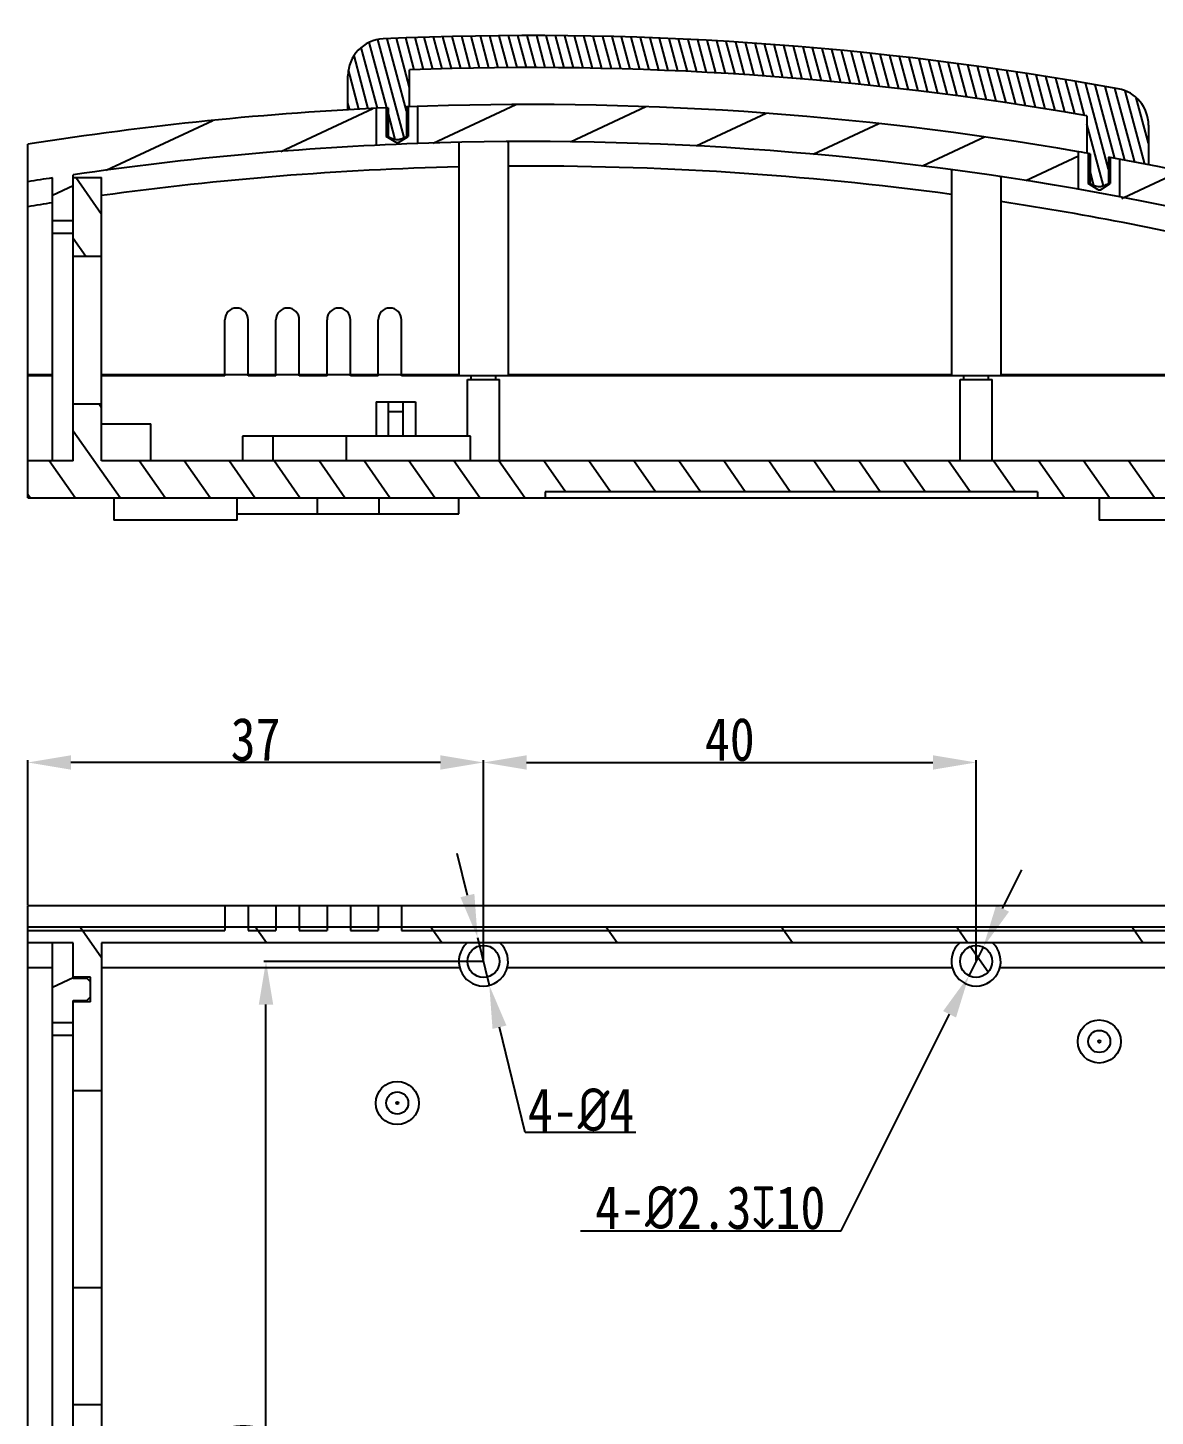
# Model space of a CAD drawing. Header units: millimetres. Extents: x 0 to 594, y 0 to 420.
# Drawn here: x 149 to 240.6, y 110.8 to 223.5 of the extents above; entities that cross this region are included whole.
import ezdxf

# ---------------------------------------------------------------- set-up
doc = ezdxf.new("R2010")
doc.units = ezdxf.units.MM
doc.header["$LTSCALE"] = 16.335
doc.header["$PDMODE"] = 3
doc.header["$PDSIZE"] = 8
doc.layers.get('0').update_dxf_attribs({"linetype": 'CONTINUOUS'})
doc.layers.get('Defpoints').update_dxf_attribs({"linetype": 'CONTINUOUS'})
doc.styles.get("Standard").update_dxf_attribs({"font": 'simfang.ttf', "width": 0.85})
doc.dimstyles.get("Standard").update_dxf_attribs({"dimtxt": 3.5, "dimasz": 3.5, "dimexe": 0.18, "dimexo": 0.0625, "dimgap": 0.09, "dimtad": 1, "dimdsep": 46, "dimtxsty": 'Standard', "dimcen": 0, "dimadec": 0, "dimazin": 0, "dimtp": 0.01, "dimtm": 0.01, "dimtfac": 1, "dimtmove": 0, "dimatfit": 3, "dimfxl": 1, "dimtolj": 1, "dimarcsym": 0})
doc.dimstyles.new('STANDARD1', dxfattribs={"dimtxt": 3.5, "dimasz": 3.5, "dimexe": 0.18, "dimexo": 0.0625, "dimgap": 0.09, "dimtad": 1, "dimtoh": 1, "dimdsep": 46, "dimtxsty": 'Standard', "dimcen": 0, "dimadec": 0, "dimazin": 0, "dimtp": 0.01, "dimtm": 0.01, "dimtfac": 1, "dimtmove": 0, "dimatfit": 3, "dimfxl": 1, "dimtolj": 1, "dimarcsym": 0})

# ---------------------------------------------------------------- blocks, each defined once
blk = doc.blocks.new('*D7')
at = {"color": 0, "lineweight": -2}
for p, q in [((184.7429908928472, 153.0443736377269), (183.9130490781072, 156.4445496014302)), ((185.5729327075871, 149.6441976740235), (186.5214376387186, 145.7582822869339)), ((189.4343327243878, 133.8244868338334), (187.3513794534586, 142.3581063232306)), ((198.4238327243878, 133.8244868338334), (189.4343327243878, 133.8244868338334))]:
    blk.add_line(p, q, dxfattribs=at)
at = {"color": 0}
for points in [[(185.3096868867977, 153.1826972735169), (184.1762948988966, 152.9060500019369), (185.5729327075871, 149.6441976740235)], [(187.9180754474091, 142.4964299590206), (186.784683459508, 142.2197826874406), (186.5214376387186, 145.7582822869339)]]:
    blk.add_solid(points, dxfattribs=at)
at = {"layer": 'Defpoints', "color": 0}
for p in [(185.5729327075871, 149.6441976740235), (186.5214376387186, 145.7582822869339)]:
    blk.add_point(p, dxfattribs=at)
at = {"color": 0, "insert": (193.9740827243878, 135.6644868338335), "char_height": 3.5, "attachment_point": 5}
blk.add_mtext('\\A1;4-{\\fISOCPEUR|b0|i0|c0|p34;%%C}4', dxfattribs=at)
blk = doc.blocks.new('*D8')
at = {"color": 0, "lineweight": -2}
for p, q in [((228.1970120006827, 151.9928882199824), (229.7645940624232, 155.1222150612871)), ((226.6294299389423, 148.8635613786778), (225.4649404073637, 146.53891858228)), ((215.089916951725, 125.8275056544946), (223.8973583456232, 143.4095917409754)), ((193.9227502850584, 125.8275056544946), (215.089916951725, 125.8275056544946))]:
    blk.add_line(p, q, dxfattribs=at)
at = {"color": 0}
for points in [[(227.675457527132, 152.2541518969392), (228.7185664742335, 151.7316245430256), (226.6294299389423, 148.8635613786778)], [(223.3758038720725, 143.6708554179321), (224.418912819174, 143.1483280640186), (225.4649404073637, 146.53891858228)]]:
    blk.add_solid(points, dxfattribs=at)
at = {"layer": 'Defpoints', "color": 0}
for p in [(226.6294299389423, 148.8635613786778), (225.4649404073637, 146.53891858228)]:
    blk.add_point(p, dxfattribs=at)
at = {"color": 0, "insert": (204.4613336183917, 127.6975056544946), "char_height": 3.5, "attachment_point": 5}
blk.add_mtext('\\A1;4-{\\fISOCPEUR|b0|i0|c0|p34;%%C}2.3{\\Fgdt|c0;x}10', dxfattribs=at)
blk = doc.blocks.new('*D14')
at = {"color": 0, "lineweight": -2}
for p, q in [((186.0471851731529, 147.7637399804788), (186.0471851731529, 164.0261629104298)), ((189.5471851731529, 163.8461629104298), (222.5471851731529, 163.8461629104298)), ((226.0471851731529, 147.7637399804788), (226.0471851731529, 164.0261629104298))]:
    blk.add_line(p, q, dxfattribs=at)
at = {"color": 0}
for points in [[(189.5471851731529, 164.4294962437632), (189.5471851731529, 163.2628295770965), (186.0471851731529, 163.8461629104298)], [(222.5471851731529, 164.4294962437632), (222.5471851731529, 163.2628295770965), (226.0471851731529, 163.8461629104298)]]:
    blk.add_solid(points, dxfattribs=at)
at = {"layer": 'Defpoints', "color": 0}
for p in [(226.0471851731529, 163.8461629104298), (186.0471851731529, 147.7012399804788), (226.0471851731529, 147.7012399804788)]:
    blk.add_point(p, dxfattribs=at)
at = {"color": 0, "insert": (206.0471851731529, 165.7061629104298), "char_height": 3.5, "attachment_point": 5}
blk.add_mtext('\\A1;40', dxfattribs=at)
blk = doc.blocks.new('*D15')
at = {"color": 0, "lineweight": -2}
for p, q in [((149.0471851731529, 152.2637399804788), (149.0471851731529, 164.0261629104298)), ((182.5471851731529, 163.8461629104298), (152.5471851731529, 163.8461629104298)), ((186.0471851731529, 147.7637399804788), (186.0471851731529, 164.0261629104298))]:
    blk.add_line(p, q, dxfattribs=at)
at = {"color": 0}
for points in [[(152.5471851731529, 164.4294962437632), (152.5471851731529, 163.2628295770965), (149.0471851731529, 163.8461629104298)], [(182.5471851731529, 164.4294962437632), (182.5471851731529, 163.2628295770965), (186.0471851731529, 163.8461629104298)]]:
    blk.add_solid(points, dxfattribs=at)
at = {"layer": 'Defpoints', "color": 0}
for p in [(149.0471851731529, 163.8461629104298), (149.0471851731529, 152.2012399804788), (186.0471851731529, 147.7012399804788)]:
    blk.add_point(p, dxfattribs=at)
at = {"color": 0, "insert": (167.5471851731529, 165.7061629104298), "char_height": 3.5, "attachment_point": 5}
blk.add_mtext('\\A1;37', dxfattribs=at)
blk = doc.blocks.new('*D16')
at = {"color": 0, "lineweight": -2}
for p, q in [((185.9846851731529, 147.7012399804787), (168.2101382231993, 147.7012399804787)), ((168.3901382231993, 61.20123998047877), (168.3901382231993, 144.2012399804787)), ((185.9846851731529, 57.70123998047876), (168.2101382231993, 57.70123998047877))]:
    blk.add_line(p, q, dxfattribs=at)
at = {"color": 0}
for points in [[(167.806804889866, 144.2012399804787), (168.9734715565327, 144.2012399804787), (168.3901382231993, 147.7012399804787)], [(167.806804889866, 61.20123998047877), (168.9734715565326, 61.20123998047877), (168.3901382231993, 57.70123998047877)]]:
    blk.add_solid(points, dxfattribs=at)
at = {"layer": 'Defpoints', "color": 0}
for p in [(168.3901382231993, 147.7012399804787), (186.0471851731529, 147.7012399804787), (186.0471851731529, 57.70123998047876)]:
    blk.add_point(p, dxfattribs=at)
at = {"color": 0, "insert": (166.5301382231993, 108.2574742038337), "char_height": 3.5, "attachment_point": 5, "rotation": 90}
blk.add_mtext('\\A1;90', dxfattribs=at)

msp = doc.modelspace()

# ---------------------------------------------------------------- hatches: boundary and pattern name
at = {"linetype": 'Continuous'}
h = msp.add_hatch(dxfattribs=at)
h.set_pattern_fill('XSEC0001', color=2, scale=0.7374475053, angle=285, style=0, pattern_type=0)
h.set_pattern_definition([(285, (109.9777984787529, 32.79978936210493), (0.7123195909000001, 0.1908654591), [])])
edge = h.paths.add_edge_path()
edge.add_line((175.0471851731529, 216.8232896241049), (175.0471851731529, 219.5799709338049))
edge.add_spline(control_points=[(177.9120369286529, 222.5769252130049), (176.218559978653, 222.5005575358049), (175.0471851731529, 221.275168917005), (175.0471851731529, 219.5799709338049)], knot_values=[0, 0, 0, 0, 1, 1, 1, 1], weights=[1, 0.8152391367, 0.8152391367, 1], degree=3, periodic=0)
edge.add_spline(control_points=[(177.9120369286529, 222.5769252130049), (197.9137031044529, 223.4789042956049), (217.8897340782529, 222.1230272309049), (237.5860658699529, 218.5265386621049)], knot_values=[0, 0, 0, 0, 1, 1, 1, 1], weights=[1, 0.9957605195, 0.9957605195, 1], degree=3, periodic=0)
edge.add_spline(control_points=[(240.0471851731529, 215.5753342310049), (240.0471851731529, 217.0906218053049), (239.0767070046529, 218.254352254105), (237.5860658699529, 218.5265386621049)], knot_values=[0, 0, 0, 0, 1, 1, 1, 1], weights=[1, 0.8453287541, 0.8453287541, 1], degree=3, periodic=0)
edge.add_line((240.0471851731529, 215.5753342310049), (240.0471851731529, 212.3602118690049))
edge.add_spline(control_points=[(236.7945399521529, 212.9783848880049), (237.8800596976529, 212.7792319538049), (238.9642894227529, 212.5731714962049), (240.0471851731529, 212.3602118690049)], knot_values=[0, 0, 0, 0, 1, 1, 1, 1], weights=[1, 0.9999864867, 0.9999864867, 1], degree=3, periodic=0)
edge.add_line((236.7945399521529, 212.9783848880049), (236.7945399521529, 210.8360054562049))
edge.add_spline(control_points=[(236.0471852136529, 210.5865129192049), (236.1040061301529, 210.5865129221049), (236.2197308682529, 210.5992460441049), (236.3941992081529, 210.6506321947049), (236.5857621910529, 210.7307375985049), (236.7229496317529, 210.7988167895049), (236.7945399521529, 210.8360054562049)], knot_values=[0, 0, 0, 0, 0.25, 0.5, 0.75, 1, 1, 1, 1], degree=3, periodic=0)
edge.add_spline(control_points=[(235.2998303941529, 210.8360054562049), (235.3714068435529, 210.798823995005), (235.5085832443529, 210.7307541619049), (235.7000055296529, 210.6506889930049), (235.8747186130529, 210.5992202425049), (235.9903994663529, 210.586512921005), (236.0471851477529, 210.5865129192049)], knot_values=[0, 0, 0, 0, 0.25, 0.5, 0.75, 1, 1, 1, 1], degree=3, periodic=0)
edge.add_line((235.2998303941529, 213.248098704105), (235.2998303941529, 210.8360054562049))
edge.add_line((235.0471851731529, 213.2927972910049), (235.2998303941529, 213.248098704105))
edge.add_line((235.0471851731529, 216.3385817031049), (235.0471851731529, 213.2927972910049))
edge.add_spline(control_points=[(180.0471851731529, 220.0628045704049), (198.4773227768529, 220.7521372477049), (216.8782108145529, 219.5061552839049), (235.0471851731529, 216.3385817031049)], knot_values=[0, 0, 0, 0, 1, 1, 1, 1], weights=[1, 0.9963287259, 0.9963287259, 1], degree=3, periodic=0)
edge.add_line((180.0471851731529, 217.0606826567049), (180.0471851731529, 220.0628045704049))
edge.add_line((179.7945399521529, 217.0510008953049), (180.0471851731529, 217.0606826567049))
edge.add_line((179.7945399521529, 217.0510008953049), (179.7945399521529, 214.6553543678049))
edge.add_spline(control_points=[(179.0471852136529, 214.4058618309049), (179.1040061301529, 214.4058618337049), (179.2197308682529, 214.4185949557049), (179.3941992081529, 214.4699811063049), (179.5857621910529, 214.5500865102049), (179.7229496317529, 214.6181657011049), (179.7945399521529, 214.6553543678049)], knot_values=[0, 0, 0, 0, 0.25, 0.5, 0.75, 1, 1, 1, 1], degree=3, periodic=0)
edge.add_spline(control_points=[(178.2998303941529, 214.6553543678049), (178.3714068435529, 214.6181729066049), (178.5085832443529, 214.5501030735049), (178.7000055296529, 214.4700379046049), (178.8747186130529, 214.4185691542049), (178.9903994663529, 214.4058618327049), (179.0471851477529, 214.4058618309049)], knot_values=[0, 0, 0, 0, 0.25, 0.5, 0.75, 1, 1, 1, 1], degree=3, periodic=0)
edge.add_line((178.2998303941529, 216.9886862888049), (178.2998303941529, 214.6553543678049))
edge.add_spline(control_points=[(175.0471851731529, 216.8232896241049), (176.1310478512529, 216.8852121958049), (177.2152771021529, 216.9403451383049), (178.2998303941529, 216.9886862888049)], knot_values=[0, 0, 0, 0, 1, 1, 1, 1], weights=[1, 0.9999869241, 0.9999869241, 1], degree=3, periodic=0)
h = msp.add_hatch(dxfattribs=at)
h.set_pattern_fill('DEFAULT__1', color=2, scale=4.6175003276, angle=205, style=0, pattern_type=0)
h.set_pattern_definition([(205, (109.9777984787529, 32.79978936210493), (1.9514399621, -4.1848765036), [])])
edge = h.paths.add_edge_path()
edge.add_line((149.0471851731529, 210.9824850099049), (149.0471851731529, 214.0206235652049))
edge.add_spline(control_points=[(149.0471851731529, 214.020623565205), (158.4300014460529, 215.5125974060049), (167.8804366744529, 216.4885590577049), (177.3701341900529, 216.9455800815049)], knot_values=[0, 0, 0, 0, 1, 1, 1, 1], weights=[1, 0.9989998108, 0.9989998108, 1], degree=3, periodic=0)
edge.add_line((177.3701341900529, 213.9420624013049), (177.3701341900529, 216.9455800815049))
edge.add_spline(control_points=[(152.7471851731529, 211.5502593052049), (160.9132595184529, 212.7425587628049), (169.1272554452529, 213.5404429186049), (177.3701341900529, 213.9420624013049)], knot_values=[0, 0, 0, 0, 1, 1, 1, 1], weights=[1, 0.9992273852, 0.9992273852, 1], degree=3, periodic=0)
edge.add_line((152.7471851731529, 211.5502593052049), (152.7471851731529, 207.8206235652049))
edge.add_line((152.7471851731529, 207.8206235652049), (151.0471851731529, 207.8206235652049))
edge.add_line((151.0471851731529, 211.2962393034049), (151.0471851731529, 207.820623565205))
edge.add_spline(control_points=[(149.0471851731529, 210.9824850099049), (149.7134381922529, 211.0896952775049), (150.3801083062529, 211.1942805828049), (151.0471851731529, 211.2962393034049)], knot_values=[0, 0, 0, 0, 1, 1, 1, 1], weights=[1, 0.999994829, 0.999994829, 1], degree=3, periodic=0)
edge = h.paths.add_edge_path()
edge.add_spline(control_points=[(180.7242361562529, 217.0854153022049), (198.7012299241529, 217.7186619739049), (216.6473336188529, 216.4895694397049), (234.3701341900529, 213.4113156823049)], knot_values=[0, 0, 0, 0, 1, 1, 1, 1], weights=[1, 0.9964260942000001, 0.9964260942000001, 1], degree=3, periodic=0)
edge.add_line((234.3701341900529, 210.3658638361049), (234.3701341900529, 213.4113156823049))
edge.add_spline(control_points=[(180.7242361562529, 214.083532896405), (198.7034950156529, 214.724261607505), (216.6511218871529, 213.4804882796049), (234.3701341900529, 210.3658638361049)], knot_values=[0, 0, 0, 0, 1, 1, 1, 1], weights=[1, 0.9963415297, 0.9963415297, 1], degree=3, periodic=0)
edge.add_line((180.7242361562529, 214.083532896405), (180.7242361562529, 217.0854153022049))
edge = h.paths.add_edge_path()
edge.add_spline(control_points=[(237.7242361562529, 212.8060718631049), (241.3419640816529, 212.1287434959049), (244.9444962229529, 211.3747599215049), (248.5302085407529, 210.5444610396049)], knot_values=[0, 0, 0, 0, 1, 1, 1, 1], weights=[1, 0.9998497317, 0.9998497317, 1], degree=3, periodic=0)
edge.add_line((248.5302085407529, 209.8258874445049), (248.5302085407529, 210.5444610396049))
edge.add_spline(control_points=[(248.5302085407529, 209.8258874445049), (251.3810878905529, 209.1638666414049), (254.2203513560529, 208.4536782265049), (257.0471851731529, 207.6955257474049)], knot_values=[0, 0, 0, 0, 1, 1, 1, 1], weights=[1, 0.999904463, 0.999904463, 1], degree=3, periodic=0)
edge.add_line((257.0471851731529, 207.6955257474049), (257.0471851731529, 208.4201940917049))
edge.add_spline(control_points=[(257.0471851731529, 208.4201940917049), (260.9104368564529, 207.3870652708049), (264.7488293049529, 206.2650972938049), (268.5603198704529, 205.054887230005)], knot_values=[0, 0, 0, 0, 1, 1, 1, 1], weights=[1, 0.9998226125, 0.9998226125, 1], degree=3, periodic=0)
edge.add_spline(control_points=[(272.0471841696529, 200.2893485721049), (272.0471841475529, 202.5482562988049), (270.7133068076529, 204.371285470205), (268.5603217472529, 205.0548931409049)], knot_values=[0, 0, 0, 0, 1, 1, 1, 1], weights=[1, 0.8713600864, 0.8713600864, 1], degree=3, periodic=0)
edge.add_line((272.0471851731529, 193.7206235652049), (272.0471851731529, 200.2893485721049))
edge.add_line((270.0471851731529, 193.7206235652049), (272.0471851731529, 193.7206235652049))
edge.add_line((270.0471851731529, 195.2206235652049), (270.0471851731529, 193.7206235652049))
edge.add_line((270.0471851731529, 195.2206235652049), (269.0471851731529, 195.2206235652049))
edge.add_line((269.0471851731529, 195.2206235652049), (269.0471851731529, 200.2893485428049))
edge.add_spline(control_points=[(267.6524391290529, 202.1955663703049), (268.5136331532529, 201.9221233020049), (269.0471840892529, 201.1929116334049), (269.0471840980529, 200.2893485428049)], knot_values=[0, 0, 0, 0, 1, 1, 1, 1], weights=[1, 0.8713600864, 0.8713600864, 1], degree=3, periodic=0)
edge.add_spline(control_points=[(265.0471851731529, 203.0075698109049), (265.9170354795529, 202.741511856305), (266.7854610058529, 202.4708395521049), (267.6524372739529, 202.1955605276049)], knot_values=[0, 0, 0, 0, 1, 1, 1, 1], weights=[1, 0.9999906045, 0.9999906045, 1], degree=3, periodic=0)
edge.add_line((265.0471851731529, 197.7206235652049), (265.0471851731529, 203.0075698109049))
edge.add_line((265.0471851670529, 197.7206235408049), (264.5471851731529, 195.7206235652049))
edge.add_line((264.5471851731529, 192.7206235652049), (264.5471851731529, 195.7206235652049))
edge.add_line((264.5471851731529, 192.7206235652049), (263.4971851731529, 192.7206235652049))
edge.add_line((263.4971851731529, 192.7206235652049), (263.4971851731529, 203.4763277553049))
edge.add_spline(control_points=[(261.5971851731529, 204.0364395196049), (262.2312364569529, 203.8521767956049), (262.8645729256529, 203.665471949805), (263.4971851731529, 203.4763277553049)], knot_values=[0, 0, 0, 0, 1, 1, 1, 1], weights=[1, 0.9999950495000001, 0.9999950495000001, 1], degree=3, periodic=0)
edge.add_line((261.5971851731529, 192.7206235652049), (261.5971851731529, 204.0364395196049))
edge.add_line((261.5971851731529, 192.7206235652049), (260.5471851731529, 192.7206235652049))
edge.add_line((260.5471851731529, 192.7206235652049), (260.5471851731529, 195.7206235652049))
edge.add_line((260.0471851744529, 197.7206235599049), (260.5471851731529, 195.7206235652049))
edge.add_line((260.0471851731529, 197.7206235652049), (260.0471851731529, 204.4816186350049))
edge.add_spline(control_points=[(254.8621525195529, 205.8948204392049), (256.5953907078529, 205.4418332605049), (258.3237979101529, 204.9707488258049), (260.0471851731529, 204.481618635005)], knot_values=[0, 0, 0, 0, 1, 1, 1, 1], weights=[1, 0.9999635593, 0.9999635593, 1], degree=3, periodic=0)
edge.add_arc((-2313.833711360047, 286.553258998605), 2569.9619184391, 358.0525956458, 358.2014725108)
edge.add_line((254.6438767999529, 199.2206235652049), (251.0104935463529, 199.2206235652049))
edge.add_arc((2779.966290745353, 285.2925458060049), 2530.420072477, 181.7746084419, 181.9492847787)
edge.add_spline(control_points=[(237.7242361562529, 209.7533203535049), (242.0933564796529, 208.925423164805), (246.4395228054529, 207.9844319723049), (250.7598082260529, 206.930980482705)], knot_values=[0, 0, 0, 0, 1, 1, 1, 1], weights=[1, 0.9997755181, 0.9997755181, 1], degree=3, periodic=0)
edge.add_line((237.7242361562529, 209.7533203535049), (237.7242361562529, 212.8060718631049))
h = msp.add_hatch(dxfattribs=at)
h.set_pattern_fill('DEFAULT__2', color=2, scale=2.9910131605, angle=125, style=0, pattern_type=0)
h.set_pattern_definition([(125, (109.9777984787529, 32.79978936210493), (-2.4500945449, -1.7155746697), [])])
edge = h.paths.add_edge_path()
edge.add_line((269.0471851731529, 185.3206235652049), (264.9471851731529, 185.3206235652049))
edge.add_line((264.9471851731529, 185.3206235652049), (264.9471851731529, 187.2706235652049))
edge.add_line((264.9471851731529, 187.2706235652049), (264.1471851731529, 187.2706235652049))
edge.add_line((264.1471851731529, 190.7206235652049), (264.1471851731529, 187.2706235652049))
edge.add_line((264.1471851731529, 190.7206235652049), (265.874000419453, 190.7206235652049))
edge.add_line((265.8740004194529, 190.7206235652049), (266.2971851731529, 188.3206235652049))
edge.add_line((269.0471851731529, 188.3206235652049), (266.2971851731529, 188.3206235652049))
edge.add_line((269.0471851731529, 188.3206235652049), (269.0471851731529, 195.3206235652049))
edge.add_line((270.3471851731529, 195.3206235652049), (269.0471851731529, 195.3206235652049))
edge.add_line((270.3471851731529, 193.7206235652049), (270.3471851731529, 195.3206235652049))
edge.add_line((272.0471851731529, 193.7206235652049), (270.3471851731529, 193.7206235652049))
edge.add_line((272.0471851731529, 188.3206235652049), (272.0471851731529, 193.7206235652049))
edge.add_spline(control_points=[(269.0471851731529, 185.3206235652049), (270.8045444860529, 185.3206235652049), (272.0471851731529, 186.5632642523049), (272.0471851731529, 188.3206235652049)], knot_values=[0, 0, 0, 0, 1, 1, 1, 1], weights=[1, 0.8047378541, 0.8047378541, 1], degree=3, periodic=0)
edge = h.paths.add_edge_path()
edge.add_line((260.1471851731529, 185.3206235652049), (231.0471851731529, 185.3206235652049))
edge.add_line((231.0471851731529, 185.8206235652049), (231.0471851731529, 185.3206235652049))
edge.add_line((231.0471851731529, 185.8206235652049), (191.0471851731529, 185.8206235652049))
edge.add_line((191.0471851731529, 185.8206235652049), (191.0471851731529, 185.3206235652049))
edge.add_line((191.0471851731529, 185.3206235652049), (149.0471851731529, 185.3206235652049))
edge.add_line((149.0471851731529, 185.3206235652049), (149.0471851731529, 188.3206235652049))
edge.add_line((152.7471851731529, 188.3206235652049), (149.0471851731529, 188.3206235652049))
edge.add_line((152.7471851731529, 188.3206235652049), (152.7471851731529, 192.9206235652049))
edge.add_line((155.0471851731529, 192.9206235652049), (152.7471851731529, 192.9206235652049))
edge.add_line((155.0471851731529, 188.3206235652049), (155.0471851731529, 192.9206235652049))
edge.add_line((258.7971851731529, 188.3206235652049), (155.0471851731529, 188.3206235652049))
edge.add_line((259.2203699268529, 190.7206235652049), (258.7971851731529, 188.3206235652049))
edge.add_line((259.2203699268529, 190.7206235652049), (260.9471851731529, 190.7206235652049))
edge.add_line((260.9471851731529, 190.7206235652049), (260.9471851731529, 187.2706235652049))
edge.add_line((260.9471851731529, 187.2706235652049), (260.1471851731529, 187.2706235652049))
edge.add_line((260.1471851731529, 185.3206235652049), (260.1471851731529, 187.2706235652049))
edge = h.paths.add_edge_path()
edge.add_line((152.7471851731529, 211.3206235652049), (155.0471851731529, 211.3206235652049))
edge.add_line((155.0471851731529, 204.9206235652049), (155.0471851731529, 211.320623565205))
edge.add_line((155.0471851731529, 204.9206235652049), (152.7471851731529, 204.9206235652049))
edge.add_line((152.7471851731529, 204.9206235652049), (152.7471851731529, 211.320623565205))
h = msp.add_hatch(dxfattribs=at)
h.set_pattern_fill('DEFAULT__4', color=2, scale=11.6590105008, angle=125, style=0, pattern_type=0)
h.set_pattern_definition([(125, (109.9777984787529, 29.39104800387877), (-9.5505022861, -6.6873336944), [])])
edge = h.paths.add_edge_path()
edge.add_line((149.0471851731529, 150.5012399804788), (149.0471851731529, 149.2012399804788))
edge.add_line((149.0471851731529, 150.5012399804788), (265.4180146305529, 150.5012399804788))
edge.add_spline(control_points=[(268.7091802662529, 147.4425463376788), (268.575896708053, 149.2603942879788), (267.2407421684529, 150.5012399804788), (265.4180146305529, 150.5012399804788)], knot_values=[0, 0, 0, 0, 1, 1, 1, 1], weights=[1, 0.8216690873, 0.8216690873, 1], degree=3, periodic=0)
edge.add_spline(control_points=[(269.6612554359529, 131.6653361690788), (269.4118369942529, 136.9283592846788), (269.0944609544529, 142.1877218243787), (268.7091802662529, 147.4425463376788)], knot_values=[0, 0, 0, 0, 1, 1, 1, 1], weights=[1, 0.999944388, 0.999944388, 1], degree=3, periodic=0)
edge.add_line((269.6612554359529, 131.6653361690788), (268.3597933208529, 131.6653361690788))
edge.add_spline(control_points=[(267.4126604703529, 147.3474862575788), (267.7956207844529, 142.1243092136788), (268.1113491559529, 136.8966373963788), (268.3597933208529, 131.6653361690788)], knot_values=[0, 0, 0, 0, 1, 1, 1, 1], weights=[1, 0.9999448216, 0.9999448216, 1], degree=3, periodic=0)
edge.add_spline(control_points=[(265.4180146305529, 149.2012399804788), (266.5226979868529, 149.2012399804788), (267.3318825562529, 148.4492122880788), (267.4126604703529, 147.3474862575788)], knot_values=[0, 0, 0, 0, 1, 1, 1, 1], weights=[1, 0.8216690873, 0.8216690873, 1], degree=3, periodic=0)
edge.add_line((265.4180146305529, 149.2012399804788), (155.0471851731529, 149.2012399804788))
edge.add_line((155.0471851731529, 149.2012399804788), (155.0471851731529, 137.2012399804788))
edge.add_line((155.0471851731529, 137.2012399804788), (152.7471851731529, 137.2012399804788))
edge.add_line((152.7471851731529, 137.2012399804788), (152.7471851731529, 144.4312399804788))
edge.add_line((154.1471851731529, 144.4312399804788), (152.7471851731529, 144.4312399804788))
edge.add_line((154.1471851731529, 144.4312399804788), (154.1471851731529, 146.4312399804788))
edge.add_line((154.1471851731529, 146.4312399804788), (152.7471851731529, 146.4312399804788))
edge.add_line((152.7471851731529, 146.4312399804788), (152.7471851731529, 149.2012399804788))
edge.add_line((152.7471851731529, 149.2012399804788), (149.0471851731529, 149.2012399804788))
edge = h.paths.add_edge_path()
edge.add_line((149.0471851731529, 56.20123998047876), (149.0471851731529, 54.90123998047876))
edge.add_line((152.7471851731529, 56.20123998047876), (149.0471851731529, 56.20123998047876))
edge.add_line((152.7471851731529, 56.20123998047876), (152.7471851731529, 58.97123998047876))
edge.add_line((154.1471851731529, 58.97123998047877), (152.7471851731529, 58.97123998047877))
edge.add_line((154.1471851731529, 58.97123998047877), (154.1471851731529, 60.97123998047877))
edge.add_line((154.1471851731529, 60.97123998047877), (152.7471851731529, 60.97123998047877))
edge.add_line((152.7471851731529, 60.97123998047877), (152.7471851731529, 65.80123998047877))
edge.add_line((155.0471851731529, 65.80123998047875), (152.7471851731529, 65.80123998047875))
edge.add_line((155.0471851731529, 65.80123998047875), (155.0471851731529, 56.20123998047876))
edge.add_line((265.4180146305529, 56.20123998047876), (155.0471851731529, 56.20123998047876))
edge.add_spline(control_points=[(265.4180146305529, 56.20123998047876), (266.5226979868529, 56.20123998047877), (267.3318825562529, 56.95326767287877), (267.4126604703529, 58.05499370337876)], knot_values=[0, 0, 0, 0, 1, 1, 1, 1], weights=[1, 0.8216690873, 0.8216690873, 1], degree=3, periodic=0)
edge.add_spline(control_points=[(268.3597933208529, 73.73714379197877), (268.1113491559529, 68.50584256457876), (267.7956207844529, 63.27817074727876), (267.4126604703529, 58.05499370337876)], knot_values=[0, 0, 0, 0, 1, 1, 1, 1], weights=[1, 0.9999448216, 0.9999448216, 1], degree=3, periodic=0)
edge.add_line((269.6612554359529, 73.73714379197877), (268.3597933208529, 73.73714379197877))
edge.add_spline(control_points=[(268.7091802662529, 57.95993362327877), (269.0944609544529, 63.21475813657877), (269.4118369942529, 68.47412067627877), (269.6612554359529, 73.73714379197877)], knot_values=[0, 0, 0, 0, 1, 1, 1, 1], weights=[1, 0.999944388, 0.999944388, 1], degree=3, periodic=0)
edge.add_spline(control_points=[(265.4180146305529, 54.90123998047876), (267.2407421684529, 54.90123998047876), (268.575896708053, 56.14208567297877), (268.7091802662529, 57.95993362327877)], knot_values=[0, 0, 0, 0, 1, 1, 1, 1], weights=[1, 0.8216690873, 0.8216690873, 1], degree=3, periodic=0)
edge.add_line((265.4180146305529, 54.90123998047876), (149.0471851731529, 54.90123998047876))
edge = h.paths.add_edge_path()
edge.add_spline(control_points=[(268.3926350089529, 130.9653361690788), (268.4476972272529, 129.7771543686788), (268.4992871161529, 128.5888167389788), (268.5474042349529, 127.4003334275788)], knot_values=[0, 0, 0, 0, 1, 1, 1, 1], weights=[1, 0.9999971536, 0.9999971536, 1], degree=3, periodic=0)
edge.add_line((269.3844205098529, 130.9653361690788), (268.3926350089529, 130.9653361690788))
edge.add_line((269.3844205098529, 127.4003334275788), (269.3844205098529, 130.9653361690788))
edge.add_line((268.5474042349529, 127.4003334275788), (269.3844205098529, 127.4003334275788))
edge = h.paths.add_edge_path()
edge.add_spline(control_points=[(268.5753423053529, 126.7003334275788), (269.2045472020529, 110.7050613663788), (269.2045472020529, 94.69741859457876), (268.5753423053529, 78.70214653337877)], knot_values=[0, 0, 0, 0, 1, 1, 1, 1], weights=[1, 0.9994847998, 0.9994847998, 1], degree=3, periodic=0)
edge.add_line((269.8763455840529, 126.7003334275788), (268.5753423053529, 126.7003334275788))
edge.add_spline(control_points=[(269.8763455840529, 78.70214653337877), (270.5042122596529, 94.69743611407877), (270.5042122596529, 110.7050438469788), (269.8763455840529, 126.7003334275788)], knot_values=[0, 0, 0, 0, 1, 1, 1, 1], weights=[1, 0.9994869876000001, 0.9994869876000001, 1], degree=3, periodic=0)
edge.add_line((269.8763455840529, 78.70214653337877), (268.5753423053529, 78.70214653337877))
edge = h.paths.add_edge_path()
edge.add_spline(control_points=[(268.5474042349529, 78.00214653337876), (268.4992871161529, 76.81366322197877), (268.4476972272529, 75.62532559237877), (268.3926350089529, 74.43714379197877)], knot_values=[0, 0, 0, 0, 1, 1, 1, 1], weights=[1, 0.9999971536, 0.9999971536, 1], degree=3, periodic=0)
edge.add_line((268.5474042349529, 78.00214653337876), (269.3844205098529, 78.00214653337876))
edge.add_line((269.3844205098529, 78.00214653337876), (269.3844205098529, 74.43714379197877))
edge.add_line((269.3844205098529, 74.43714379197877), (268.3926350089529, 74.43714379197877))
edge = h.paths.add_edge_path()
edge.add_line((152.7471851731529, 75.70123998047876), (152.7471851731529, 80.70123998047876))
edge.add_line((155.0471851731529, 80.70123998047876), (152.7471851731529, 80.70123998047876))
edge.add_line((155.0471851731529, 80.70123998047876), (155.0471851731529, 75.70123998047876))
edge.add_line((155.0471851731529, 75.70123998047876), (152.7471851731529, 75.70123998047876))
edge = h.paths.add_edge_path()
edge.add_line((152.7471851731529, 111.7012399804788), (152.7471851731529, 121.2012399804788))
edge.add_line((155.0471851731529, 121.2012399804788), (152.7471851731529, 121.2012399804788))
edge.add_line((155.0471851731529, 121.2012399804788), (155.0471851731529, 111.7012399804788))
edge.add_line((155.0471851731529, 111.7012399804788), (152.7471851731529, 111.7012399804788))
edge = h.paths.add_edge_path()
edge.add_spline(control_points=[(187.3471851731529, 57.70123998047876), (187.3471851731529, 55.10123998047877), (184.7471851731529, 55.10123998047877), (184.7471851731529, 57.70123998047876)], knot_values=[0, 0, 0, 0, 1, 1, 1, 1], weights=[1, 0.3333333333, 0.3333333333, 1], degree=3, periodic=0)
edge.add_spline(control_points=[(184.7471851731529, 57.70123998047876), (184.7471851731529, 60.30123998047877), (187.3471851731529, 60.30123998047877), (187.3471851731529, 57.70123998047876)], knot_values=[0, 0, 0, 0, 1, 1, 1, 1], weights=[1, 0.3333333333, 0.3333333333, 1], degree=3, periodic=0)
edge = h.paths.add_edge_path()
edge.add_spline(control_points=[(227.3471851731529, 57.70123998047876), (227.3471851731529, 55.10123998047877), (224.7471851731529, 55.10123998047877), (224.7471851731529, 57.70123998047876)], knot_values=[0, 0, 0, 0, 1, 1, 1, 1], weights=[1, 0.3333333333, 0.3333333333, 1], degree=3, periodic=0)
edge.add_spline(control_points=[(224.7471851731529, 57.70123998047876), (224.7471851731529, 60.30123998047877), (227.3471851731529, 60.30123998047877), (227.3471851731529, 57.70123998047876)], knot_values=[0, 0, 0, 0, 1, 1, 1, 1], weights=[1, 0.3333333333, 0.3333333333, 1], degree=3, periodic=0)
edge = h.paths.add_edge_path()
edge.add_spline(control_points=[(187.3471851731529, 147.7012399804788), (187.3471851731529, 145.1012399804788), (184.7471851731529, 145.1012399804788), (184.7471851731529, 147.7012399804788)], knot_values=[0, 0, 0, 0, 1, 1, 1, 1], weights=[1, 0.3333333333, 0.3333333333, 1], degree=3, periodic=0)
edge.add_spline(control_points=[(184.7471851731529, 147.7012399804788), (184.7471851731529, 150.3012399804788), (187.3471851731529, 150.3012399804788), (187.3471851731529, 147.7012399804788)], knot_values=[0, 0, 0, 0, 1, 1, 1, 1], weights=[1, 0.3333333333, 0.3333333333, 1], degree=3, periodic=0)
edge = h.paths.add_edge_path()
edge.add_spline(control_points=[(227.3471851731529, 147.7012399804788), (227.3471851731529, 145.1012399804788), (224.7471851731529, 145.1012399804788), (224.7471851731529, 147.7012399804788)], knot_values=[0, 0, 0, 0, 1, 1, 1, 1], weights=[1, 0.3333333333, 0.3333333333, 1], degree=3, periodic=0)
edge.add_spline(control_points=[(224.7471851731529, 147.7012399804788), (224.7471851731529, 150.3012399804788), (227.3471851731529, 150.3012399804788), (227.3471851731529, 147.7012399804788)], knot_values=[0, 0, 0, 0, 1, 1, 1, 1], weights=[1, 0.3333333333, 0.3333333333, 1], degree=3, periodic=0)
h = msp.add_hatch(dxfattribs=at)
h.set_pattern_fill('DEFAULT__3', color=2, scale=9.774812779500001, angle=205, style=0, pattern_type=0)
h.set_pattern_definition([(205, (109.9777984787529, 29.39104800387877), (4.1310143857, -8.8589889388), [])])
edge = h.paths.add_edge_path()
edge.add_line((152.7471851731529, 56.20123998047876), (152.7471851731529, 59.07123998047877))
edge.add_line((151.0471851731529, 56.20123998047876), (152.7471851731529, 56.20123998047876))
edge.add_line((151.0471851731529, 62.70123998047876), (151.0471851731529, 56.20123998047876))
edge.add_line((152.7471851731529, 62.70123998047876), (151.0471851731529, 62.70123998047876))
edge.add_line((152.7471851731529, 60.87123998047876), (152.7471851731529, 62.70123998047876))
edge.add_line((152.7471851731529, 60.87123998047876), (153.8471851731529, 60.87123998047876))
edge.add_line((154.1471851731529, 60.57123998047877), (153.8471851731529, 60.87123998047876))
edge.add_line((154.1471851731529, 59.37123998047876), (154.1471851731529, 60.57123998047877))
edge.add_line((154.1471851731529, 59.37123998047876), (153.8471851731529, 59.07123998047877))
edge.add_line((152.7471851731529, 59.07123998047877), (153.8471851731529, 59.07123998047877))
edge = h.paths.add_edge_path()
edge.add_line((152.7471851731529, 142.7012399804788), (152.7471851731529, 144.5312399804787))
edge.add_line((152.7471851731529, 142.7012399804788), (151.0471851731529, 142.7012399804788))
edge.add_line((151.0471851731529, 149.2012399804788), (151.0471851731529, 142.7012399804788))
edge.add_line((152.7471851731529, 149.2012399804788), (151.0471851731529, 149.2012399804788))
edge.add_line((152.7471851731529, 146.3312399804788), (152.7471851731529, 149.2012399804788))
edge.add_line((152.7471851731529, 146.3312399804788), (153.8471851731529, 146.3312399804788))
edge.add_line((154.1471851731529, 146.0312399804787), (153.8471851731529, 146.3312399804788))
edge.add_line((154.1471851731529, 146.0312399804787), (154.1471851731529, 144.8312399804788))
edge.add_line((154.1471851731529, 144.8312399804788), (153.8471851731529, 144.5312399804787))
edge.add_line((152.7471851731529, 144.5312399804787), (153.8471851731529, 144.5312399804787))
edge = h.paths.add_edge_path()
edge.add_spline(control_points=[(260.5471851731529, 102.7012399804788), (260.5471851731529, 101.5296671052788), (261.3756122978529, 100.7012399804787), (262.5471851731529, 100.7012399804788), (263.7187580483529, 100.7012399804787), (264.5471851731529, 101.5296671052788), (264.5471851731529, 102.7012399804788)], knot_values=[0, 0, 0, 0, 1, 1, 1, 2, 2, 2, 2], weights=[1, 0.8047378541, 0.8047378541, 1, 0.8047378541, 0.8047378541, 1], degree=3, periodic=0)
edge.add_spline(control_points=[(264.5471851731529, 102.7012399804788), (264.5471851731529, 106.7012399804788), (260.5471851731529, 106.7012399804788), (260.5471851731529, 102.7012399804788)], knot_values=[0, 0, 0, 0, 1, 1, 1, 1], weights=[1, 0.3333333333, 0.3333333333, 1], degree=3, periodic=0)
edge.add_spline(control_points=[(261.5971851731529, 102.7012399804788), (261.5971851731529, 102.1447428647788), (261.9906880573529, 101.7512399804788), (262.5471851731529, 101.7512399804788), (263.1036822888529, 101.7512399804788), (263.4971851731529, 102.1447428647788), (263.4971851731529, 102.7012399804788)], knot_values=[0, 0, 0, 0, 1, 1, 1, 2, 2, 2, 2], weights=[1, 0.8047378541, 0.8047378541, 1, 0.8047378541, 0.8047378541, 1], degree=3, periodic=0)
edge.add_spline(control_points=[(263.4971851731529, 102.7012399804788), (263.4971851731529, 104.6012399804787), (261.5971851731529, 104.6012399804787), (261.5971851731529, 102.7012399804788)], knot_values=[0, 0, 0, 0, 1, 1, 1, 1], weights=[1, 0.3333333333, 0.3333333333, 1], degree=3, periodic=0)
edge = h.paths.add_edge_path()
edge.add_spline(control_points=[(260.4126604703529, 141.2012399804788), (264.4126604703529, 141.2012399804788), (264.4126604703529, 145.2012399804788), (260.4126604703529, 145.2012399804788)], knot_values=[0, 0, 0, 0, 1, 1, 1, 1], weights=[1, 0.3333333333, 0.3333333333, 1], degree=3, periodic=0)
edge.add_spline(control_points=[(260.4126604703529, 145.2012399804788), (256.4126604703529, 145.2012399804788), (256.4126604703529, 141.2012399804788), (260.4126604703529, 141.2012399804788)], knot_values=[0, 0, 0, 0, 1, 1, 1, 1], weights=[1, 0.3333333333, 0.3333333333, 1], degree=3, periodic=0)
edge.add_spline(control_points=[(260.4126604703529, 142.2012399804788), (262.4126604703529, 142.2012399804788), (262.4126604703529, 144.2012399804788), (260.4126604703529, 144.2012399804788)], knot_values=[0, 0, 0, 0, 1, 1, 1, 1], weights=[1, 0.3333333333, 0.3333333333, 1], degree=3, periodic=0)
edge.add_spline(control_points=[(260.4126604703529, 144.2012399804788), (258.4126604703529, 144.2012399804788), (258.4126604703529, 142.2012399804788), (260.4126604703529, 142.2012399804788)], knot_values=[0, 0, 0, 0, 1, 1, 1, 1], weights=[1, 0.3333333333, 0.3333333333, 1], degree=3, periodic=0)
edge = h.paths.add_edge_path()
edge.add_spline(control_points=[(260.4126604703529, 64.20123998047876), (264.4126604703529, 64.20123998047876), (264.4126604703529, 60.20123998047876), (260.4126604703529, 60.20123998047876)], knot_values=[0, 0, 0, 0, 1, 1, 1, 1], weights=[1, 0.3333333333, 0.3333333333, 1], degree=3, periodic=0)
edge.add_spline(control_points=[(260.4126604703529, 60.20123998047876), (256.4126604703529, 60.20123998047876), (256.4126604703529, 64.20123998047876), (260.4126604703529, 64.20123998047876)], knot_values=[0, 0, 0, 0, 1, 1, 1, 1], weights=[1, 0.3333333333, 0.3333333333, 1], degree=3, periodic=0)
edge.add_spline(control_points=[(260.4126604703529, 63.20123998047876), (262.4126604703529, 63.20123998047876), (262.4126604703529, 61.20123998047876), (260.4126604703529, 61.20123998047876)], knot_values=[0, 0, 0, 0, 1, 1, 1, 1], weights=[1, 0.3333333333, 0.3333333333, 1], degree=3, periodic=0)
edge.add_spline(control_points=[(260.4126604703529, 61.20123998047876), (258.4126604703529, 61.20123998047876), (258.4126604703529, 63.20123998047876), (260.4126604703529, 63.20123998047876)], knot_values=[0, 0, 0, 0, 1, 1, 1, 1], weights=[1, 0.3333333333, 0.3333333333, 1], degree=3, periodic=0)

# ---------------------------------------------------------------- linework, layer by layer
at = {"color": 7, "linetype": 'Continuous'}
for p, q in [((180.0471851731529, 217.0606826567049), (180.0471851731529, 220.0628045704049)), ((175.0471851731529, 216.8232896241049), (175.0471851731529, 219.5799709338049)), ((177.3701341900529, 213.9420624013049), (177.3701341900529, 216.9455800815049)), ((178.1479971140529, 216.982029792705), (178.1479971140529, 214.6553543678049)), ((178.2998303941529, 216.9886862888049), (178.2998303941529, 214.6553543678049)), ((179.7945399521529, 217.0510008953049), (179.7945399521529, 214.6553543678049)), ((179.9463732322529, 217.0567122269049), (179.9463732322529, 214.6553543678049)), ((180.7242361562529, 214.083532896405), (180.7242361562529, 217.0854153022049)), ((235.0471851731529, 216.3385817031049), (235.0471851731529, 213.2927972910049)), ((240.0471851731529, 215.5753342310049), (240.0471851731529, 212.3602118690049)), ((178.9479971140529, 214.1553543678049), (178.1479971140529, 214.6553543678049)), ((178.2998303941529, 214.6553543678049), (178.1479971140529, 214.6553543678049)), ((178.9479971140529, 214.1553543678049), (179.1463732322529, 214.1553543678049)), ((179.1463732322529, 214.1553543678049), (179.9463732322529, 214.6553543678049)), ((179.9463732322529, 214.6553543678049), (179.7945399521529, 214.6553543678049)), ((184.0471851735529, 214.1167938961049), (184.1106935000529, 214.1818719724049)), ((187.9836768462529, 214.239597666405), (188.0471851729529, 214.1764227180049)), ((188.0471851731529, 214.1731839775049), (188.0471851731529, 195.2206235652049)), ((149.0471851731529, 185.3206235652049), (149.0471851731529, 214.020623565205)), ((184.0471851731529, 214.1137793832049), (184.0471851731529, 195.2206235652049)), ((234.3701341900529, 210.3658638361049), (234.3701341900529, 213.4113156823049)), ((235.1479971140529, 213.274426858605), (235.1479971140529, 210.8360054562049)), ((235.2998303941529, 213.248098704105), (235.2998303941529, 210.8360054562049)), ((224.0471851731529, 211.8911769496049), (224.0471851731529, 195.2206235652049)), ((236.7945399521529, 212.9783848880049), (236.7945399521529, 210.8360054562049)), ((236.9463732322529, 212.9510871183049), (236.9463732322529, 210.8360054562049)), ((237.7242361562529, 209.7533203535049), (237.7242361562529, 212.8060718631049)), ((151.0471851731529, 188.3206235652049), (151.0471851731529, 211.2962393034049)), ((152.7471851731529, 188.3206235652049), (152.7471851731529, 211.5502593052049)), ((152.7471851731529, 211.3206235652049), (155.0471851731529, 211.3206235652049)), ((155.0471851731529, 188.3206235652049), (155.0471851731529, 211.3206235652049)), ((227.9836768462529, 211.4057622894049), (228.0471851724529, 211.3319425282049)), ((228.0471851731529, 211.3306384885049), (228.0471851731529, 195.2206235652049)), ((235.2998303941529, 210.8360054562049), (235.1479971140529, 210.8360054562049)), ((235.9479971140529, 210.3360054562049), (235.1479971140529, 210.8360054562049)), ((236.1463732322529, 210.3360054562049), (236.9463732322529, 210.8360054562049)), ((236.9463732322529, 210.8360054562049), (236.7945399521529, 210.8360054562049)), ((235.9479971140529, 210.3360054562049), (236.1463732322529, 210.3360054562049)), ((152.7471851731529, 207.8206235652049), (151.0471851731529, 207.8206235652049)), ((151.0471851731529, 206.8206235652049), (152.7471851731529, 206.8206235652049)), ((155.0471851731529, 204.9206235652049), (152.7471851731529, 204.9206235652049)), ((165.0471851731529, 195.2206235652049), (165.0471851731529, 199.7787706338049)), ((166.9471851731529, 195.2206235652049), (166.9471851731529, 199.7787706338049)), ((169.1971851731529, 195.2206235652049), (169.1971851731529, 199.7787706338049)), ((171.0977528651529, 195.2206235652049), (171.0977528651529, 199.7787706338049)), ((173.3477528651529, 195.2206235652049), (173.3477528651529, 199.7787706338049)), ((175.2477528651529, 195.2206235652049), (175.2477528651529, 199.7787706338049)), ((177.4977528651529, 195.2206235652049), (177.4977528651529, 199.7787706338049)), ((179.3977528651529, 195.2206235652049), (179.3977528651529, 199.7787706338049)), ((151.0471851731529, 195.3206235652049), (149.0471851731529, 195.3206235652049)), ((151.0471851731529, 195.2206235652049), (149.0471851731529, 195.2206235652049)), ((184.0471851731529, 195.3206235652049), (155.0471851731529, 195.3206235652049)), ((165.0471851731529, 195.2206235652049), (155.0471851731529, 195.2206235652049)), ((169.1971851731529, 195.2206235652049), (166.9471851731529, 195.2206235652049)), ((173.3477528651529, 195.2206235652049), (171.0977528651529, 195.2206235652049)), ((177.4977528651529, 195.2206235652049), (175.2477528651529, 195.2206235652049)), ((258.4126604703529, 195.2206235652049), (179.3977528651529, 195.2206235652049)), ((185.0471851731529, 194.9206235652049), (185.0471851731529, 195.2206235652049)), ((187.0471851731529, 194.9206235652049), (187.0471851731529, 195.2206235652049)), ((224.0471851731529, 195.3206235652049), (188.0470315883529, 195.3206235652049)), ((225.0471851731529, 194.9206235652049), (225.0471851731529, 195.2206235652049)), ((227.0471851731529, 194.9206235652049), (227.0471851731529, 195.2206235652049)), ((258.4126604703529, 195.3206235652049), (228.0470315883529, 195.3206235652049)), ((184.7471851731529, 190.3206235652049), (184.7471851731529, 194.9206235652049)), ((184.7471851731529, 194.9206235652049), (187.3471851731529, 194.9206235652049)), ((187.3471851731529, 188.3206235652049), (187.3471851731529, 194.9206235652049)), ((224.7471851731529, 194.9206235652049), (227.3471851731529, 194.9206235652049)), ((224.7471851731529, 188.3206235652049), (224.7471851731529, 194.9206235652049)), ((227.3471851731529, 188.3206235652049), (227.3471851731529, 194.9206235652049)), ((155.0471851731529, 192.9206235652049), (152.7471851731529, 192.9206235652049)), ((177.3374811283529, 193.1206235652049), (177.3374811283529, 190.3206235652049)), ((177.3374811283529, 193.1206235652049), (180.5374811283529, 193.1206235652049)), ((178.3374811283529, 190.3206235652049), (178.3374811283529, 193.1206235652049)), ((179.5374811283529, 190.3206235652049), (179.5374811283529, 193.1206235652049)), ((180.5374811283529, 193.1206235652049), (180.5374811283529, 190.3206235652049)), ((178.3374811283529, 192.3206235652049), (179.5374811283529, 192.3206235652049)), ((155.0471851731529, 191.3206235652049), (159.0471851731529, 191.3206235652049)), ((159.0471851731529, 188.3206235652049), (159.0471851731529, 191.3206235652049)), ((166.4860604780529, 190.3206235652049), (166.4860604780529, 188.3206235652049)), ((185.0057488730529, 190.3206235652049), (166.4860604780529, 190.3206235652049)), ((168.9860604780529, 188.3206235652049), (168.9860604780529, 190.3206235652049)), ((174.9329236719529, 188.3206235652049), (174.9329236719529, 190.3206235652049)), ((185.0060604780529, 188.3206235652049), (185.0060604780529, 190.3206235652049)), ((152.7471851731529, 188.3206235652049), (149.0471851731529, 188.3206235652049)), ((258.7971851731529, 188.3206235652049), (155.0471851731529, 188.3206235652049)), ((149.0471851731529, 185.3206235652049), (269.0471851731529, 185.3206235652049)), ((156.0471851731529, 185.3206235652049), (156.0471851731529, 183.5206235652049)), ((166.0471851731529, 183.5206235652049), (166.0471851731529, 185.3206235652049)), ((172.5471851731529, 185.3206235652049), (172.5471851731529, 184.0206235652049)), ((177.5471851731529, 185.3206235652049), (177.5471851731529, 184.0206235652049)), ((184.0471851731529, 184.0206235652049), (184.0471851731529, 185.3206235652049)), ((191.0471851731529, 185.8206235652049), (191.0471851731529, 185.3206235652049)), ((231.0471851731529, 185.8206235652049), (191.0471851731529, 185.8206235652049)), ((231.0471851731529, 185.8206235652049), (231.0471851731529, 185.3206235652049)), ((236.0471851731529, 185.3206235652049), (236.0471851731529, 183.5206235652049)), ((166.0477022284529, 184.0206235652049), (184.0471851731529, 184.0206235652049)), ((166.0471851731529, 183.5206235652049), (156.0471851731529, 183.5206235652049)), ((246.0471851731529, 183.5206235652049), (236.0471851731529, 183.5206235652049)), ((149.0471851731529, 53.20123998047876), (149.0471851731529, 152.2012399804788)), ((265.4180146305529, 152.2012399804788), (149.0471851731529, 152.2012399804788)), ((165.0471851731529, 152.2012399804788), (165.0471851731529, 150.2012399804788)), ((166.9471851731529, 152.2012399804788), (166.9471851731529, 150.2012399804788)), ((169.1971851731529, 152.2012399804788), (169.1971851731529, 150.2012399804788)), ((171.0977528651529, 152.2012399804788), (171.0977528651529, 150.2012399804788)), ((173.3477528651529, 152.2012399804788), (173.3477528651529, 150.2012399804788)), ((175.2477528651529, 152.2012399804788), (175.2477528651529, 150.2012399804788)), ((177.4977528651529, 152.2012399804788), (177.4977528651529, 150.2012399804788)), ((179.3977528651529, 152.2012399804788), (179.3977528651529, 150.2012399804788)), ((149.0471851731529, 150.5012399804788), (265.4180146305529, 150.5012399804788)), ((149.0471851731529, 150.2012399804788), (165.0471851731529, 150.2012399804788)), ((166.9471851731529, 150.2012399804788), (169.1971851731529, 150.2012399804788)), ((171.0977528651529, 150.2012399804788), (173.3477528651529, 150.2012399804788)), ((175.2477528651529, 150.2012399804788), (177.4977528651529, 150.2012399804788)), ((179.3977528651529, 150.2012399804788), (265.4180146305529, 150.2012399804788)), ((152.7471851731529, 149.2012399804788), (149.0471851731529, 149.2012399804788)), ((151.0471851731529, 56.20123998047876), (151.0471851731529, 149.2012399804788)), ((152.7471851731529, 146.3312399804788), (152.7471851731529, 149.2012399804788)), ((155.0471851731529, 149.2012399804788), (155.0471851731529, 56.20123998047876)), ((265.4180146305529, 149.2012399804788), (155.0471851731529, 149.2012399804788)), ((149.0471851731529, 147.2012399804788), (151.0471851731529, 147.2012399804788)), ((155.0471851731529, 147.2012399804788), (184.1106935000529, 147.2012399804788)), ((187.9836768462529, 147.2012399804788), (224.1106935000529, 147.2012399804788)), ((227.9836768462529, 147.2012399804788), (266.0122392217529, 147.2012399804788)), ((154.1471851731529, 146.4312399804788), (152.7471851731529, 146.4312399804788)), ((152.7471851731529, 146.3312399804788), (153.8471851731529, 146.3312399804788)), ((154.1471851731529, 146.0312399804787), (153.8471851731529, 146.3312399804788)), ((154.1471851731529, 144.4312399804788), (154.1471851731529, 146.4312399804788)), ((152.7471851731529, 60.87123998047876), (152.7471851731529, 144.5312399804787)), ((152.7471851731529, 144.5312399804787), (153.8471851731529, 144.5312399804787)), ((154.1471851731529, 144.4312399804788), (152.7471851731529, 144.4312399804788)), ((154.1471851731529, 144.8312399804788), (153.8471851731529, 144.5312399804787)), ((152.7471851731529, 142.7012399804788), (151.0471851731529, 142.7012399804788)), ((151.0471851731529, 141.7012399804788), (152.7471851731529, 141.7012399804788)), ((155.0471851731529, 137.2012399804788), (152.7471851731529, 137.2012399804788)), ((155.0471851731529, 121.2012399804788), (152.7471851731529, 121.2012399804788)), ((155.0471851731529, 111.7012399804788), (152.7471851731529, 111.7012399804788))]:
    msp.add_line(p, q, dxfattribs=at)
for centre, radius in [((186.0471851731529, 147.7012399804788), 1.3), ((226.0471851731529, 147.7012399804788), 1.3), ((236.0471851731529, 141.2012399804788), 1.75), ((236.0471851731529, 141.2012399804788), 0.8991880591), ((236.0471851731529, 141.2012399804788), 0.0991880591), ((179.0471851731529, 136.2012399804788), 1.75), ((179.0471851731529, 136.2012399804788), 0.8991880591), ((179.0471851731529, 136.2012399804788), 0.0991880591)]:
    msp.add_circle(centre, radius, dxfattribs=at)
for centre, radius, start, end in [((178.0471851731529, 219.5799709338049), 3, 92.58201518769788, 180), ((189.8771615106529, -42.75342697789507), 265.6, 79.65197151519966, 92.58201518769788), ((189.8771615106529, -42.75342697789507), 263, 80.1104666905983, 92.1420052242005), ((237.0471851731529, 215.5753342310049), 3, 0, 79.65197151519966), ((189.8771615106529, -42.75342697789507), 260, 92.55212158310029, 99.03503424309714), ((189.8771615106529, -42.75342697789507), 260, 80.14665890999952, 92.22244827680011), ((189.8771615106529, -42.75342697789507), 257, 79.27269458129881, 92.04099190229954), ((189.8771615106529, -42.75342697789507), 257, 92.04358027030048, 98.30685656170263), ((189.8771615106529, -42.75342697789507), 260, 79.93864985710003, 80.14432187910182), ((189.8771615106529, -42.75342697789507), 255, 91.31025445649645, 97.85139700549796), ((189.8771615106529, -42.75342697789507), 255, 82.29888267659925, 90.41104519509585), ((189.8771615106529, -42.75342697789507), 260, 72.384512649399, 79.60394308919997), ((189.8771615106529, -42.75342697789507), 257, 98.69006427180047, 99.14140031350001), ((189.8771615106529, -42.75342697789507), 257, 76.296502131697, 79.27033222509995), ((189.8771615106529, -42.75342697789507), 255, 98.75875543030118, 99.21371955449834), ((189.8771615106529, -42.75342697789507), 255, 76.55014858440023, 81.39050228560264), ((165.9971851731529, 199.7787706338049), 0.95, 0, 180), ((170.1474690191529, 199.7787706338049), 0.9502838459999999, 0, 180), ((174.2977528651529, 199.7787706338049), 0.95, 0, 180), ((178.4477528651529, 199.7787706338049), 0.95, 0, 180), ((186.0471851731529, 147.7012399804788), 2, 131.4096221093017, 48.59037789069831), ((226.0471851731529, 147.7012399804788), 2, 131.4096221093017, 48.59037789069831)]:
    msp.add_arc(centre, radius, start, end, dxfattribs=at)
for points, knots in [([(178.2998303941529, 214.6553543678049), (178.4173374346529, 214.5943135715049), (178.6532712740529, 214.4772507780049), (178.9153238993529, 214.4058618351049), (179.0471851477529, 214.4058618309049)], [0, 0, 0, 0, 0.5010487534, 1, 1, 1, 1]), ([(179.0471852136529, 214.4058618309049), (179.1790464133529, 214.4058618375049), (179.4410990729529, 214.4772506379049), (179.6770328682529, 214.5943135490049), (179.7945399521529, 214.6553543678049)], [0, 0, 0, 0, 0.4989510621, 1, 1, 1, 1]), ([(224.0471941572529, 211.9007760499049), (224.0471750707529, 211.9170156400049), (224.0550198805529, 211.9559475874049), (224.0946219691529, 211.9584998389049), (224.1106935000529, 211.9563397912049)], [0, 0, 0, 0, 0.5003629978999999, 1, 1, 1, 1]), ([(235.2998303941529, 210.8360054562049), (235.4173374346529, 210.7749646599049), (235.6532712740529, 210.6579018663049), (235.9153238993529, 210.5865129234049), (236.0471851477529, 210.5865129192049)], [0, 0, 0, 0, 0.5010487534, 1, 1, 1, 1]), ([(236.0471852136529, 210.5865129192049), (236.1790464133529, 210.586512925905), (236.4410990729529, 210.6579017263049), (236.6770328682529, 210.7749646373049), (236.7945399521529, 210.8360054562049)], [0, 0, 0, 0, 0.4989510621, 1, 1, 1, 1])]:
    msp.add_open_spline(points, degree=3, knots=knots, dxfattribs=at)

# ---------------------------------------------------------------- dimensions: what is measured, and where the dimension line sits
dim = msp.add_linear_dim(base=(149.0471851731529, 163.8461629104298), p1=(186.0471851731529, 147.7012399804788), p2=(149.0471851731529, 152.2012399804788), dimstyle='Standard')
dim.commit()
dim.dimension.update_dxf_attribs({"geometry": '*D15', "text_midpoint": (167.5471851731529, 163.8461629104298), "dimtype": 160})
dim = msp.add_linear_dim(base=(226.0471851731529, 163.8461629104298), p1=(186.0471851731529, 147.7012399804788), p2=(226.0471851731529, 147.7012399804788), dimstyle='Standard')
dim.commit()
dim.dimension.update_dxf_attribs({"geometry": '*D14', "text_midpoint": (206.0471851731529, 165.7061629104298)})
for p1, p2, text, picture, middle in [((185.5729327075871, 149.6441976740235), (186.5214376387186, 145.7582822869339), '4-{\\fISOCPEUR|b0|i0|c0|p34;%%C}4', '*D7', (193.9740827243878, 133.8244868338335)), ((226.6294299389423, 148.8635613786778), (225.4649404073637, 146.53891858228), '4-{\\fISOCPEUR|b0|i0|c0|p34;%%C}2.3{\\Fgdt|c0;x}10', '*D8', (204.4613336183917, 125.8275056544946))]:
    dim = msp.add_diameter_dim_2p(p1=p1, p2=p2, text=text, dimstyle='STANDARD1')
    dim.commit()
    dim.dimension.update_dxf_attribs({"geometry": picture, "text_midpoint": middle, "dimtype": 163})
dim = msp.add_linear_dim(base=(168.3901382231993, 147.7012399804787), p1=(186.0471851731529, 57.70123998047876), p2=(186.0471851731529, 147.7012399804787), angle=90, dimstyle='Standard')
dim.commit()
dim.dimension.update_dxf_attribs({"geometry": '*D16', "text_midpoint": (168.3901382231993, 108.2574742038337), "dimtype": 160})

doc.saveas('drawing.dxf')
